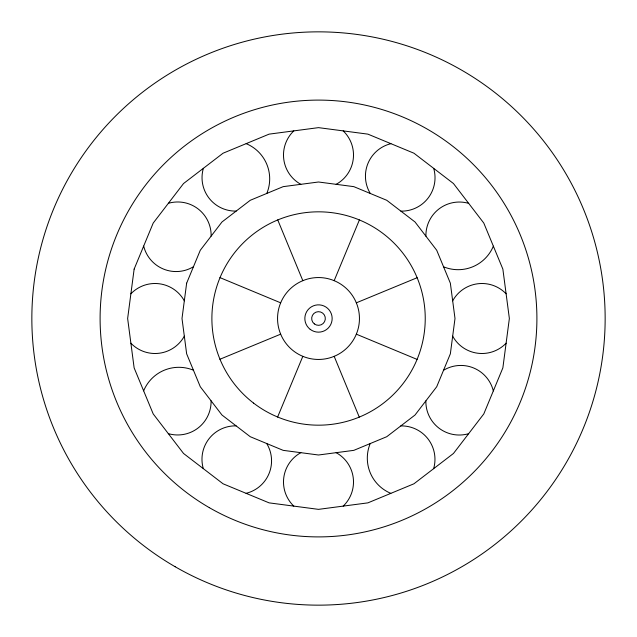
<?xml version="1.0" encoding="UTF-8"?>
<svg xmlns="http://www.w3.org/2000/svg" width="637" height="637" viewBox="0 0 637 637"><rect width="100%" height="100%" fill="white"/><g stroke="black" fill="none" stroke-linecap="round" stroke-linejoin="round"><path stroke-width="0.96" d="M219.916 277.597L280.67 302.83M417.084 359.403L356.33 334.17M302.83 356.33L277.597 417.084M334.17 280.67L359.403 219.916M219.869 359.284L280.67 334.17M356.33 302.83L417.131 277.716M277.716 219.869L302.83 280.67A40.951 40.951 0 0 0 293.569 350.987A40.951 40.951 0 0 0 359.101 323.843A40.951 40.951 0 0 0 302.83 280.67M334.17 356.33L359.284 417.131M370.288 193.473A33.427 33.427 0 0 1 390.919 143.675M193.473 266.712A33.427 33.427 0 0 1 143.675 246.081M236.184 211.086A33.427 33.427 0 0 1 203.37 168.319M300.839 184.324A33.427 33.427 0 0 1 293.8 130.888M246.161 143.644A38.116 38.116 0 0 1 266.792 193.441M433.693 168.375A33.427 33.427 0 0 1 400.888 211.134M343.2 130.888A33.427 33.427 0 0 1 336.161 184.324M493.357 246.161A38.116 38.116 0 0 1 443.559 266.792M130.888 293.8A33.427 33.427 0 0 1 184.324 300.839M425.914 236.184A33.427 33.427 0 0 1 468.681 203.37M452.676 300.839A33.427 33.427 0 0 1 506.112 293.8M336.161 452.676A33.427 33.427 0 0 1 343.2 506.112M506.112 343.2A33.427 33.427 0 0 1 452.676 336.161M443.527 370.288A33.427 33.427 0 0 1 493.325 390.919M468.625 433.693A33.427 33.427 0 0 1 425.866 400.888M400.816 425.914A33.427 33.427 0 0 1 433.63 468.681M390.839 493.357A38.116 38.116 0 0 1 370.208 443.559M293.8 506.112A33.427 33.427 0 0 1 300.839 452.676M143.644 390.839A38.116 38.116 0 0 1 193.441 370.208M184.324 336.161A33.427 33.427 0 0 1 130.888 343.2M266.712 443.527A33.427 33.427 0 0 1 246.081 493.325M203.307 468.625A33.427 33.427 0 0 1 236.112 425.866M211.086 400.816A33.427 33.427 0 0 1 168.319 433.63M168.375 203.307A33.427 33.427 0 0 1 211.134 236.112M134.136 269.101L127.639 318.5L134.136 367.899L153.206 413.931L183.536 453.464L223.069 483.794L269.101 502.864L318.5 509.361L367.899 502.864L413.931 483.794L453.464 453.464L483.794 413.931L502.864 367.899L509.361 318.5L502.864 269.101L483.794 223.069L453.464 183.536L413.931 153.206L367.899 134.136L318.5 127.639L269.101 134.136L223.069 153.206L183.536 183.536L153.206 223.069L134.136 269.101M186.649 283.17L181.999 318.5L186.649 353.83L200.289 386.747L221.979 415.021L250.253 436.711L283.17 450.351L318.5 455.001L353.83 450.351L386.747 436.711L415.021 415.021L436.711 386.747L450.351 353.83L455.001 318.5L450.351 283.17L436.711 250.253L415.021 221.979L386.747 200.289L353.83 186.649L318.5 181.999L283.17 186.649L250.253 200.289L221.979 221.979L200.289 250.253L186.649 283.17M175.175 566.747A286.65 286.65 0 0 0 605.15 318.5A286.65 286.65 0 0 0 175.175 70.253A286.65 286.65 0 0 0 175.175 566.747M209.302 507.641A218.403 218.403 0 0 0 536.903 318.5A218.403 218.403 0 0 0 209.302 129.359A218.403 218.403 0 0 0 209.302 507.641M253.566 403.086A106.674 106.674 0 0 0 424.314 332.498A106.674 106.674 0 0 0 277.812 219.916A106.674 106.674 0 0 0 253.566 403.086M314.344 323.915A6.824 6.824 0 0 0 325.268 319.392A6.824 6.824 0 0 0 315.888 312.194A6.824 6.824 0 0 0 314.344 323.915M310.187 329.329A13.648 13.648 0 0 0 332.036 320.284A13.648 13.648 0 0 0 313.277 305.887A13.648 13.648 0 0 0 310.187 329.329"/></g></svg>
